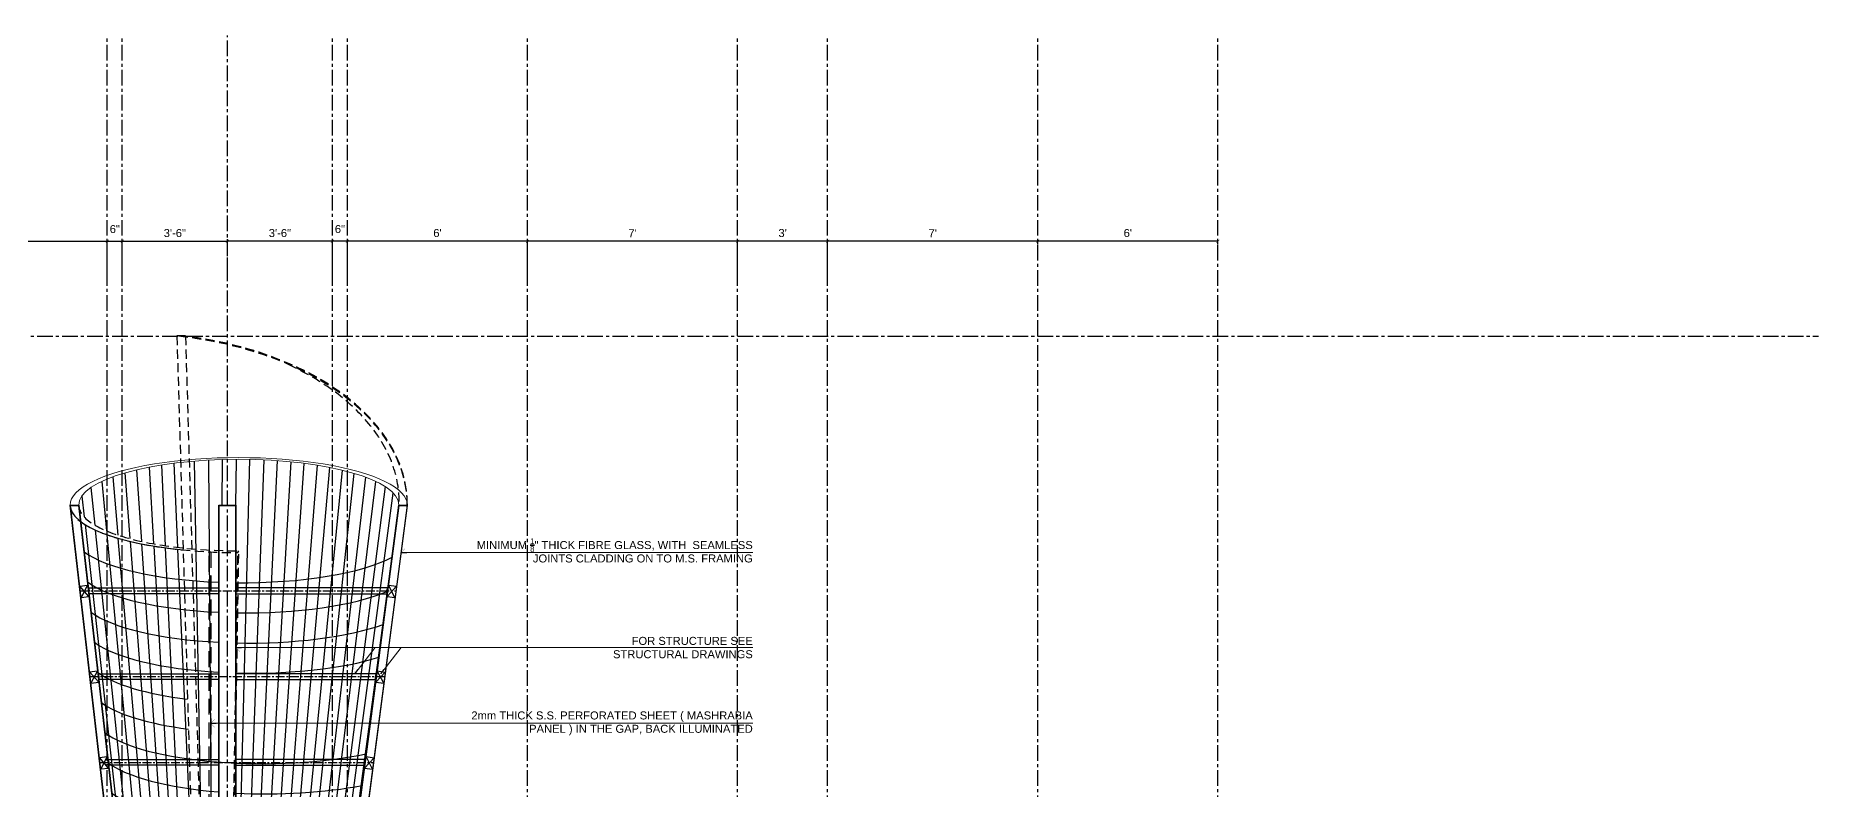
# Model space of a CAD drawing. Header units: inches. Extents: x 50027 to 54188, y -4291 to 1318.
# Drawn here: x 51733 to 52446, y 142 to 443 of the extents above; entities that cross this region are included whole.
import ezdxf

# ---------------------------------------------------------------- set-up
doc = ezdxf.new("R2010")
doc.units = ezdxf.units.IN
doc.linetypes.add('CENTER', pattern=[2, 1.25, -0.25, 0.25, -0.25])
doc.linetypes.add('HIDDEN', pattern=[9.525, 6.35, -3.175])
for name, color, linetype, lineweight in [('05--TEXT-3', 3, 'Continuous', 35), ('06--LINE-1', 9, 'Continuous', 18), ('07--DIM-2', 2, 'Continuous', 25), ('G--STELWRK-2', 2, 'Continuous', 25)]:
    doc.layers.add(name, color=color, linetype=linetype, lineweight=lineweight)
doc.layers.add('06--LINE-1 HID', color=2, linetype='HIDDEN')
doc.layers.add('ROAD CL', color=251, linetype='CENTER')
doc.styles.add('3-16', font='arial.ttf')
doc.styles.add('TIME NEW', font='times.ttf')
doc.dimstyles.new('3-8 LEADER', dxfattribs={"dimscale": 0.4, "dimtxt": 8, "dimasz": 4, "dimexe": 6, "dimexo": 6, "dimgap": 0, "dimtad": 0, "dimdec": 0, "dimzin": 12, "dimdsep": 46, "dimlunit": 4, "dimtxsty": 'TIME NEW', "dimblk": 'DIM AERO', "dimcen": 0, "dimdle": 20, "dimclrd": 1, "dimclre": 9, "dimclrt": 2, "dimadec": 0, "dimazin": 0, "dimtfac": 1, "dimtdec": 0, "dimtofl": 0, "dimtmove": 1, "dimatfit": 3, "dimldrblk": 'DIM AERO', "dimfxl": 1, "dimtvp": 0.75, "dimtolj": 1, "dimtzin": 12, "dimlwd": 18, "dimlwe": 18, "dimarcsym": 1})
doc.dimstyles.new('Copy of 3-8', dxfattribs={"dimscale": 0.4, "dimtxt": 8, "dimasz": 3, "dimexe": 2, "dimexo": 2, "dimgap": 4, "dimtad": 1, "dimdec": 4, "dimzin": 0, "dimdsep": 46, "dimlunit": 4, "dimtxsty": '3-16', "dimblk": 'ARCHTICK', "dimcen": 12, "dimclrd": 1, "dimclre": 252, "dimclrt": 2, "dimadec": 3, "dimazin": 0, "dimtfac": 1, "dimtdec": 4, "dimtofl": 0, "dimtmove": 2, "dimatfit": 3, "dimldrblk": 'AERO', "dimfxl": 0.18, "dimtolj": 1, "dimtzin": 0, "dimarcsym": 1})

# ---------------------------------------------------------------- blocks, each defined once
blk = doc.blocks.new('DEGREE MONO sec')
at = {"color": 251}
for p, q in [((-13.3, 511.4), (-9.6, 0)), ((-3.7, 480), (-3.5, 511.8)), ((6.2, 512), (5.7, 480)), ((6, 134.5), (15.8, 511.9)), ((25.4, 511.6), (6.5, 0)), ((-76.5, 459), (-80, 499.8)), ((-71.8, 502.5), (-68.2, 456.6)), ((-59.9, 454.6), (-63.3, 504.7)), ((-54.7, 506.5), (-51.6, 452.9)), ((-43.2, 451.5), (-45.9, 508.1)), ((-37.5, 509.3), (-34.8, 450.4)), ((-13.6, 0), (-23, 510.8)), ((10.6, 0), (35, 511.1)), ((44.4, 510.3), (14.6, 0)), ((18.6, 0), (53.7, 509.2)), ((62.9, 507.9), (22.7, 0)), ((26.7, 0), (71.8, 506.3)), ((80.4, 504.4), (30.7, 0)), ((34.8, 0), (88.8, 502.2)), ((96.6, 499.6), (38.8, 0)), ((-92.5, 465.9), (-95.3, 492.4)), ((-87.9, 496.5), (-84.6, 462)), ((42.8, 0), (103.9, 496.5)), ((110.4, 492.9), (46.9, 0)), ((50.9, 0), (116, 488.4)), ((-101.8, 486.2), (-100.2, 471.8)), ((119.9, 480.1), (54.9, 0))]:
    blk.add_line(p, q, dxfattribs=at)
at = {"color": 250}
for p, q in [((-99.6, 466.4), (-47.6, 0)), ((-44, 0), (-92.2, 462.4)), ((-84.3, 459.3), (-40.3, 0)), ((-36.6, 0), (-76.3, 456.7)), ((-68.1, 454.6), (-33, 0)), ((-29.3, 0), (-59.8, 452.8)), ((-51.5, 451.3), (-25.7, 0)), ((-22, 0), (-43.2, 450.1)), ((-34.8, 449), (-23.5, 198.1))]:
    blk.add_line(p, q, dxfattribs=at)
blk.add_ellipse((8, 494.2), major_axis=(118, 0), ratio=0.281619, start_param=8.206673, end_param=8.210467)
for centre, start_param, end_param in [((8, 480), 9.452686, 10.659523), ((10.4, 458.9), 9.778936, 10.8562), ((10.4, 458.9), 10.958373, 12.089036), ((12.8, 437.8), 9.778936, 10.835464), ((12.8, 437.8), 10.937846, 11.99521), ((15.2, 416.7), 9.778936, 10.814659), ((15.2, 416.7), 10.917295, 11.914386), ((17.6, 395.6), 9.778936, 10.793775), ((20.1, 374.5), 9.778936, 10.577384), ((17.6, 395.6), 10.896711, 11.841922), ((22.5, 353.4), 9.778936, 10.560603), ((24.9, 332.3), 9.778936, 11.654529), ((27.3, 311.2), 9.778936, 10.709233), ((29.7, 290.1), 9.778936, 10.687791), ((27.3, 311.2), 10.813862, 11.598581), ((32.2, 269), 9.778936, 11.493021), ((29.7, 290.1), 10.792975, 11.544875), ((32.2, 269), 10.771997, 11.493021), ((34.6, 247.9), 9.778936, 10.644451), ((37, 226.8), 9.778936, 10.622526), ((34.6, 247.9), 10.750919, 11.442714), ((39.4, 205.7), 9.778936, 10.600411), ((37, 226.8), 10.729729, 11.393705), ((41.8, 184.6), 9.778936, 10.578091), ((39.4, 205.7), 10.708416, 11.345788), ((44.2, 163.5), 9.778936, 10.555547), ((41.8, 184.6), 10.686968, 11.29879), ((46.7, 142.4), 9.778936, 10.532761), ((44.2, 163.5), 10.665372, 11.252562), ((49.1, 121.3), 9.778936, 10.509713), ((46.7, 142.4), 10.643616, 11.206973), ((51.5, 100.2), 9.778936, 10.486381), ((49.1, 121.3), 10.621684, 11.161905), ((53.9, 79.1), 9.778936, 10.462741), ((51.5, 100.2), 10.599562, 11.117252), ((56.3, 58.1), 9.778936, 10.438766), ((53.9, 79.1), 10.577233, 11.072916), ((58.8, 37), 9.778936, 10.414428), ((56.3, 58.1), 10.55468, 11.028804), ((61.2, 15.9), 9.778936, 9.922339), ((58.8, 37), 10.531884, 10.984829)]:
    blk.add_ellipse(centre, major_axis=(118, 0), ratio=0.281619, start_param=start_param, end_param=end_param, dxfattribs=at)
at = {"layer": '06--LINE-1'}
for major_axis, ratio, start_param, end_param in [((118, 0), 0.281619, 6.283185, 9.424778), ((-112, 0), 0.285892, 3.141593, 6.283185)]:
    blk.add_ellipse((8, 480), major_axis=major_axis, ratio=ratio, start_param=start_param, end_param=end_param, dxfattribs=at)
at = {"layer": '06--LINE-1 HID'}
for p, q in [((-35.3, 598.3), (-17.7, 0)), ((-29.3, 598.3), (-35.3, 598.3)), ((-29.3, 598.3), (-11.7, 0)), ((0, 0), (7.4, 446.8)), ((0.6, 1.2), (8, 448)), ((7.4, 446.8), (8, 448))]:
    blk.add_line(p, q, dxfattribs=at)
for centre, major_axis, ratio, start_param, end_param in [((-68.3, 480), (194.2, 0), 0.617863, 6.283185, 7.68355), ((-68.3, 480.7), (194.2, 0), 0.617863, 6.283185, 7.652004), ((-74, 482.4), (194.2, 0), 0.617863, 6.283185, 7.226681), ((8, 480), (118, 0), 0.281619, 9.489322, 10.990899), ((8, 480), (-112, 0), 0.285892, 0, 1.570796)]:
    blk.add_ellipse(centre, major_axis=major_axis, ratio=ratio, start_param=start_param, end_param=end_param, dxfattribs=at)
at = {"layer": 'G--STELWRK-2', "color": 3}
for points in [[(-55, 0), (-110, 480), (-104, 480), (-49, 0)], [(-54.8, 0.2), (-109.8, 479.8), (-104.2, 479.8), (-49.2, 0.2)], [(-6, 480), (6, 480), (6, 0), (-6, 0)], [(-5.8, 479.8), (5.8, 479.8), (5.8, 0.2), (-5.8, 0.2)], [(57, 0), (119.9, 480), (125.9, 480), (63, 0)], [(57.2, 0.2), (120.1, 479.8), (125.7, 479.8), (62.8, 0.2)], [(-103.3, 423.3), (-97.8, 424), (-102.4, 415.4), (-96.9, 416)], [(112.8, 424), (118.3, 423.2), (111.7, 416), (117.2, 415.3)], [(-96.4, 363.3), (-90.9, 364), (-95.5, 355.4), (-90, 356)], [(104.9, 364), (110.4, 363.2), (103.9, 356), (109.4, 355.3)], [(-89.5, 303.3), (-84, 304), (-88.6, 295.4), (-83.1, 296)], [(97.1, 304), (102.6, 303.2), (96, 296), (101.5, 295.3)], [(-82.7, 243.3), (-77.1, 244), (-81.7, 235.4), (-76.2, 236)], [(89.2, 244), (94.7, 243.2), (88.1, 236), (93.6, 235.3)], [(-75.8, 183.3), (-70.3, 184), (-74.9, 175.4), (-69.3, 176)], [(81.3, 184), (86.8, 183.2), (80.3, 176), (85.8, 175.3)], [(-68.9, 123.3), (-63.4, 124), (-68, 115.4), (-62.5, 116)], [(73.5, 124), (79, 123.2), (72.4, 116), (77.9, 115.3)], [(-62, 63.3), (-56.5, 64), (-61.1, 55.4), (-55.6, 56)], [(65.6, 64), (71.1, 63.2), (64.5, 56), (70, 55.3)]]:
    blk.add_lwpolyline(points, close=True, dxfattribs=at)
at = {"layer": 'G--STELWRK-2'}
for points in [[(-97.3, 422), (-6, 422), (-6, 418), (-96.9, 418, 0.270035)], [(112.3, 422), (6, 422), (6, 418), (111.8, 418, -0.269498)], [(-90.5, 362), (-6, 362), (-6, 358), (-90, 358, 0.270035)], [(-90.5, 362), (-6, 362), (-6, 358), (-90, 358, 0.270035)], [(104.5, 362), (6, 362), (6, 358), (103.9, 358, -0.269498)], [(-83.6, 302), (-6, 302), (-6, 298), (-83.1, 298, 0.270035)], [(96.6, 302), (6, 302), (6, 298), (96.1, 298, -0.269498)], [(-76.7, 242), (-6, 242), (-6, 238), (-76.2, 238, 0.270035)], [(88.7, 242), (6, 242), (6, 238), (88.2, 238, -0.269498)], [(-69.8, 182), (-6, 182), (-6, 178), (-69.4, 178, 0.270035)], [(80.9, 182), (6, 182), (6, 178), (80.3, 178, -0.269498)], [(-63, 122), (-6, 122), (-6, 118), (-62.5, 118, 0.270035)], [(73, 122), (6, 122), (6, 118), (72.5, 118, -0.269498)], [(-56.1, 62), (-6, 62), (-6, 58), (-55.6, 58, 0.270035)], [(65.1, 62), (6, 62), (6, 58), (64.6, 58, -0.269498)]]:
    blk.add_lwpolyline(points, format="xyb", close=True, dxfattribs=at)
at = {"layer": 'ROAD CL', "color": 1, "ltscale": 5}
for p, q in [((-103.1, 420), (118.1, 420)), ((-96.2, 360), (110.2, 360)), ((-89.4, 300), (102.3, 300)), ((-82.5, 240), (94.5, 240)), ((-75.6, 180), (86.6, 180)), ((-68.7, 120), (78.7, 120)), ((-61.8, 60), (70.9, 60))]:
    blk.add_line(p, q, dxfattribs=at)
blk = doc.blocks.new('_ArchTick')
at = {"color": 0, "const_width": 0.15}
blk.add_lwpolyline([(-0.5, -0.5), (0.5, 0.5)], dxfattribs=at)
blk = doc.blocks.new('*D42')
at = {"layer": '07--DIM-2', "color": 252, "linetype": 'HIDDEN', "lineweight": -2, "transparency": 16777216}
for p, q in [((51689.55, 348.15), (51689.55, 361.81)), ((51761.55, 348.15), (51761.55, 361.81))]:
    blk.add_line(p, q, dxfattribs=at)
at = {"layer": '07--DIM-2', "color": 1, "lineweight": -2, "transparency": 16777216}
blk.add_line((51689.55, 361.01), (51761.55, 361.01), dxfattribs=at)
at = {"layer": 'Defpoints', "color": 0, "transparency": 16777216}
for p in [(51761.55, 361.01), (51689.55, 347.35), (51761.55, 347.35)]:
    blk.add_point(p, dxfattribs=at)
at = {"layer": '07--DIM-2', "color": 1, "lineweight": -2, "transparency": 16777216, "xscale": 1.2, "yscale": 1.2, "zscale": 1.2, "rotation": 180}
blk.add_blockref('_ArchTick', (51689.55, 361.01), dxfattribs=at)
at = {"layer": '07--DIM-2', "color": 1, "lineweight": -2, "transparency": 16777216, "xscale": 1.2, "yscale": 1.2, "zscale": 1.2}
blk.add_blockref('_ArchTick', (51761.55, 361.01), dxfattribs=at)
at = {"layer": '07--DIM-2', "color": 2, "transparency": 16777216, "insert": (51725.55, 364.25), "char_height": 3.2, "attachment_point": 5, "style": '3-16'}
blk.add_mtext("\\A1;6'", dxfattribs=at)
blk = doc.blocks.new('AERO')
blk.add_line((0, 0), (-1, 0))
blk.add_lwpolyline([(-0.71, 0.71), (0, 0), (-0.71, -0.71)])
blk = doc.blocks.new('*D43')
at = {"layer": '07--DIM-2', "color": 252, "linetype": 'HIDDEN', "lineweight": -2, "transparency": 16777216}
for p, q in [((51761.55, 348.15), (51761.55, 361.81)), ((51767.55, 348.15), (51767.55, 361.81))]:
    blk.add_line(p, q, dxfattribs=at)
at = {"layer": '07--DIM-2', "color": 1, "lineweight": -2, "transparency": 16777216}
blk.add_line((51761.55, 361.01), (51767.55, 361.01), dxfattribs=at)
at = {"layer": 'Defpoints', "color": 0, "transparency": 16777216}
for p in [(51767.55, 361.01), (51761.55, 347.35), (51767.55, 347.35)]:
    blk.add_point(p, dxfattribs=at)
at = {"layer": '07--DIM-2', "color": 1, "lineweight": -2, "transparency": 16777216, "xscale": 1.2, "yscale": 1.2, "zscale": 1.2, "rotation": 180}
blk.add_blockref('_ArchTick', (51761.55, 361.01), dxfattribs=at)
at = {"layer": '07--DIM-2', "color": 1, "lineweight": -2, "transparency": 16777216, "xscale": 1.2, "yscale": 1.2, "zscale": 1.2}
blk.add_blockref('_ArchTick', (51767.55, 361.01), dxfattribs=at)
at = {"layer": '07--DIM-2', "color": 2, "transparency": 16777216, "insert": (51764.55, 365.85), "char_height": 3.2, "attachment_point": 5, "style": '3-16'}
blk.add_mtext('\\A1;6"', dxfattribs=at)
blk = doc.blocks.new('*D44')
at = {"layer": '07--DIM-2', "color": 252, "linetype": 'HIDDEN', "lineweight": -2, "transparency": 16777216}
for p, q in [((51767.55, 348.15), (51767.55, 361.81)), ((51809.55, 348.15), (51809.55, 361.81))]:
    blk.add_line(p, q, dxfattribs=at)
at = {"layer": '07--DIM-2', "color": 1, "lineweight": -2, "transparency": 16777216}
blk.add_line((51767.55, 361.01), (51809.55, 361.01), dxfattribs=at)
at = {"layer": 'Defpoints', "color": 0, "transparency": 16777216}
for p in [(51809.55, 361.01), (51767.55, 347.35), (51809.55, 347.35)]:
    blk.add_point(p, dxfattribs=at)
at = {"layer": '07--DIM-2', "color": 1, "lineweight": -2, "transparency": 16777216, "xscale": 1.2, "yscale": 1.2, "zscale": 1.2, "rotation": 180}
blk.add_blockref('_ArchTick', (51767.55, 361.01), dxfattribs=at)
at = {"layer": '07--DIM-2', "color": 1, "lineweight": -2, "transparency": 16777216, "xscale": 1.2, "yscale": 1.2, "zscale": 1.2}
blk.add_blockref('_ArchTick', (51809.55, 361.01), dxfattribs=at)
at = {"layer": '07--DIM-2', "color": 2, "transparency": 16777216, "insert": (51788.55, 364.25), "char_height": 3.2, "attachment_point": 5, "style": '3-16'}
blk.add_mtext('\\A1;3\'-6"', dxfattribs=at)
blk = doc.blocks.new('*D47')
at = {"layer": '07--DIM-2', "color": 252, "linetype": 'HIDDEN', "lineweight": -2, "transparency": 16777216}
for p, q in [((52133.55, 359.65), (52133.55, 361.81)), ((52205.55, 359.65), (52205.55, 361.81))]:
    blk.add_line(p, q, dxfattribs=at)
at = {"layer": '07--DIM-2', "color": 1, "lineweight": -2, "transparency": 16777216}
blk.add_line((52205.55, 361.01), (52133.55, 361.01), dxfattribs=at)
at = {"layer": 'Defpoints', "color": 0, "transparency": 16777216}
for p in [(52133.55, 361.01), (52133.55, 358.85), (52205.55, 358.85)]:
    blk.add_point(p, dxfattribs=at)
at = {"layer": '07--DIM-2', "color": 1, "lineweight": -2, "transparency": 16777216, "xscale": 1.2, "yscale": 1.2, "zscale": 1.2, "rotation": 180}
blk.add_blockref('_ArchTick', (52133.55, 361.01), dxfattribs=at)
at = {"layer": '07--DIM-2', "color": 1, "lineweight": -2, "transparency": 16777216, "xscale": 1.2, "yscale": 1.2, "zscale": 1.2}
blk.add_blockref('_ArchTick', (52205.55, 361.01), dxfattribs=at)
at = {"layer": '07--DIM-2', "color": 2, "transparency": 16777216, "insert": (52169.55, 364.25), "char_height": 3.2, "attachment_point": 5, "style": '3-16'}
blk.add_mtext("\\A1;6'", dxfattribs=at)
blk = doc.blocks.new('*D48')
at = {"layer": '07--DIM-2', "color": 252, "linetype": 'HIDDEN', "lineweight": -2, "transparency": 16777216}
for p, q in [((52049.55, 348.15), (52049.55, 361.81)), ((52133.55, 359.65), (52133.55, 361.81))]:
    blk.add_line(p, q, dxfattribs=at)
at = {"layer": '07--DIM-2', "color": 1, "lineweight": -2, "transparency": 16777216}
blk.add_line((52133.55, 361.01), (52049.55, 361.01), dxfattribs=at)
at = {"layer": 'Defpoints', "color": 0, "transparency": 16777216}
for p in [(52049.55, 361.01), (52133.55, 358.85), (52049.55, 347.35)]:
    blk.add_point(p, dxfattribs=at)
at = {"layer": '07--DIM-2', "color": 1, "lineweight": -2, "transparency": 16777216, "xscale": 1.2, "yscale": 1.2, "zscale": 1.2, "rotation": 180}
blk.add_blockref('_ArchTick', (52049.55, 361.01), dxfattribs=at)
at = {"layer": '07--DIM-2', "color": 1, "lineweight": -2, "transparency": 16777216, "xscale": 1.2, "yscale": 1.2, "zscale": 1.2}
blk.add_blockref('_ArchTick', (52133.55, 361.01), dxfattribs=at)
at = {"layer": '07--DIM-2', "color": 2, "transparency": 16777216, "insert": (52091.55, 364.21), "char_height": 3.2, "attachment_point": 5, "style": '3-16'}
blk.add_mtext("\\A1;7'", dxfattribs=at)
blk = doc.blocks.new('*D49')
at = {"layer": '07--DIM-2', "color": 252, "linetype": 'HIDDEN', "lineweight": -2, "transparency": 16777216}
for p, q in [((52013.55, 348.15), (52013.55, 361.81)), ((52049.55, 348.15), (52049.55, 361.81))]:
    blk.add_line(p, q, dxfattribs=at)
at = {"layer": '07--DIM-2', "color": 1, "lineweight": -2, "transparency": 16777216}
blk.add_line((52049.55, 361.01), (52013.55, 361.01), dxfattribs=at)
at = {"layer": 'Defpoints', "color": 0, "transparency": 16777216}
for p in [(52013.55, 361.01), (52013.55, 347.35), (52049.55, 347.35)]:
    blk.add_point(p, dxfattribs=at)
at = {"layer": '07--DIM-2', "color": 1, "lineweight": -2, "transparency": 16777216, "xscale": 1.2, "yscale": 1.2, "zscale": 1.2, "rotation": 180}
blk.add_blockref('_ArchTick', (52013.55, 361.01), dxfattribs=at)
at = {"layer": '07--DIM-2', "color": 1, "lineweight": -2, "transparency": 16777216, "xscale": 1.2, "yscale": 1.2, "zscale": 1.2}
blk.add_blockref('_ArchTick', (52049.55, 361.01), dxfattribs=at)
at = {"layer": '07--DIM-2', "color": 2, "transparency": 16777216, "insert": (52031.55, 364.25), "char_height": 3.2, "attachment_point": 5, "style": '3-16'}
blk.add_mtext("\\A1;3'", dxfattribs=at)
blk = doc.blocks.new('*D50')
at = {"layer": '07--DIM-2', "color": 252, "linetype": 'HIDDEN', "lineweight": -2, "transparency": 16777216}
for p, q in [((51929.55, 348.15), (51929.55, 361.81)), ((52013.55, 348.15), (52013.55, 361.81))]:
    blk.add_line(p, q, dxfattribs=at)
at = {"layer": '07--DIM-2', "color": 1, "lineweight": -2, "transparency": 16777216}
blk.add_line((52013.55, 361.01), (51929.55, 361.01), dxfattribs=at)
at = {"layer": 'Defpoints', "color": 0, "transparency": 16777216}
for p in [(51929.55, 361.01), (51929.55, 347.35), (52013.55, 347.35)]:
    blk.add_point(p, dxfattribs=at)
at = {"layer": '07--DIM-2', "color": 1, "lineweight": -2, "transparency": 16777216, "xscale": 1.2, "yscale": 1.2, "zscale": 1.2, "rotation": 180}
blk.add_blockref('_ArchTick', (51929.55, 361.01), dxfattribs=at)
at = {"layer": '07--DIM-2', "color": 1, "lineweight": -2, "transparency": 16777216, "xscale": 1.2, "yscale": 1.2, "zscale": 1.2}
blk.add_blockref('_ArchTick', (52013.55, 361.01), dxfattribs=at)
at = {"layer": '07--DIM-2', "color": 2, "transparency": 16777216, "insert": (51971.55, 364.21), "char_height": 3.2, "attachment_point": 5, "style": '3-16'}
blk.add_mtext("\\A1;7'", dxfattribs=at)
blk = doc.blocks.new('*D51')
at = {"layer": '07--DIM-2', "color": 252, "linetype": 'HIDDEN', "lineweight": -2, "transparency": 16777216}
for p, q in [((51857.55, 348.15), (51857.55, 361.81)), ((51929.55, 348.15), (51929.55, 361.81))]:
    blk.add_line(p, q, dxfattribs=at)
at = {"layer": '07--DIM-2', "color": 1, "lineweight": -2, "transparency": 16777216}
blk.add_line((51929.55, 361.01), (51857.55, 361.01), dxfattribs=at)
at = {"layer": 'Defpoints', "color": 0, "transparency": 16777216}
for p in [(51857.55, 361.01), (51857.55, 347.35), (51929.55, 347.35)]:
    blk.add_point(p, dxfattribs=at)
at = {"layer": '07--DIM-2', "color": 1, "lineweight": -2, "transparency": 16777216, "xscale": 1.2, "yscale": 1.2, "zscale": 1.2, "rotation": 180}
blk.add_blockref('_ArchTick', (51857.55, 361.01), dxfattribs=at)
at = {"layer": '07--DIM-2', "color": 1, "lineweight": -2, "transparency": 16777216, "xscale": 1.2, "yscale": 1.2, "zscale": 1.2}
blk.add_blockref('_ArchTick', (51929.55, 361.01), dxfattribs=at)
at = {"layer": '07--DIM-2', "color": 2, "transparency": 16777216, "insert": (51893.55, 364.25), "char_height": 3.2, "attachment_point": 5, "style": '3-16'}
blk.add_mtext("\\A1;6'", dxfattribs=at)
blk = doc.blocks.new('*D45')
at = {"layer": '07--DIM-2', "color": 252, "linetype": 'HIDDEN', "lineweight": -2, "transparency": 16777216}
for p, q in [((51851.55, 348.15), (51851.55, 361.81)), ((51857.55, 348.15), (51857.55, 361.81))]:
    blk.add_line(p, q, dxfattribs=at)
at = {"layer": '07--DIM-2', "color": 1, "lineweight": -2, "transparency": 16777216}
blk.add_line((51857.55, 361.01), (51851.55, 361.01), dxfattribs=at)
at = {"layer": 'Defpoints', "color": 0, "transparency": 16777216}
for p in [(51851.55, 361.01), (51851.55, 347.35), (51857.55, 347.35)]:
    blk.add_point(p, dxfattribs=at)
at = {"layer": '07--DIM-2', "color": 1, "lineweight": -2, "transparency": 16777216, "xscale": 1.2, "yscale": 1.2, "zscale": 1.2, "rotation": 180}
blk.add_blockref('_ArchTick', (51851.55, 361.01), dxfattribs=at)
at = {"layer": '07--DIM-2', "color": 1, "lineweight": -2, "transparency": 16777216, "xscale": 1.2, "yscale": 1.2, "zscale": 1.2}
blk.add_blockref('_ArchTick', (51857.55, 361.01), dxfattribs=at)
at = {"layer": '07--DIM-2', "color": 2, "transparency": 16777216, "insert": (51854.55, 365.85), "char_height": 3.2, "attachment_point": 5, "style": '3-16'}
blk.add_mtext('\\A1;6"', dxfattribs=at)
blk = doc.blocks.new('*D46')
at = {"layer": '07--DIM-2', "color": 252, "linetype": 'HIDDEN', "lineweight": -2, "transparency": 16777216}
for p, q in [((51809.55, 348.15), (51809.55, 361.81)), ((51851.55, 348.15), (51851.55, 361.81))]:
    blk.add_line(p, q, dxfattribs=at)
at = {"layer": '07--DIM-2', "color": 1, "lineweight": -2, "transparency": 16777216}
blk.add_line((51851.55, 361.01), (51809.55, 361.01), dxfattribs=at)
at = {"layer": 'Defpoints', "color": 0, "transparency": 16777216}
for p in [(51809.55, 361.01), (51809.55, 347.35), (51851.55, 347.35)]:
    blk.add_point(p, dxfattribs=at)
at = {"layer": '07--DIM-2', "color": 1, "lineweight": -2, "transparency": 16777216, "xscale": 1.2, "yscale": 1.2, "zscale": 1.2, "rotation": 180}
blk.add_blockref('_ArchTick', (51809.55, 361.01), dxfattribs=at)
at = {"layer": '07--DIM-2', "color": 1, "lineweight": -2, "transparency": 16777216, "xscale": 1.2, "yscale": 1.2, "zscale": 1.2}
blk.add_blockref('_ArchTick', (51851.55, 361.01), dxfattribs=at)
at = {"layer": '07--DIM-2', "color": 2, "transparency": 16777216, "insert": (51830.55, 364.25), "char_height": 3.2, "attachment_point": 5, "style": '3-16'}
blk.add_mtext('\\A1;3\'-6"', dxfattribs=at)
blk = doc.blocks.new('DIM AERO')
at = {"color": 2}
blk.add_line((0, 0), (-1.41, 0), dxfattribs=at)
at = {"color": 2, "const_width": 0.01}
blk.add_lwpolyline([(-1, -1), (0, 0), (-1, 1)], dxfattribs=at)

msp = doc.modelspace()

# ---------------------------------------------------------------- linework, layer by layer
at = {"layer": '06--LINE-1 HID', "color": 5}
msp.add_lwpolyline([(51802.23988, 236.82553), (51802.88005, 236.82553), (51802.88005, -18.77439), (51802.23988, -18.77439)], close=True, dxfattribs=at)
at = {"layer": 'ROAD CL', "ltscale": 5}
for p, q in [((51761.55147, -186.77439), (51761.55147, 443.1787)), ((51767.55147, -186.77439), (51767.55147, 443.1787)), ((51851.55147, -186.77439), (51851.55147, 443.1787)), ((51857.55147, -186.77439), (51857.55147, 443.1787)), ((51929.55147, -186.77439), (51929.55147, 443.1787)), ((52013.55147, -186.77439), (52013.55147, 443.1787)), ((52049.55147, -186.77439), (52049.55147, 443.1787)), ((52133.55147, -186.77439), (52133.55147, 443.1787)), ((52205.55147, -186.77439), (52205.55147, 443.1787)), ((51173.46549, 323.08966), (52445.63744, 323.08966))]:
    msp.add_line(p, q, dxfattribs=at)
at = {"layer": 'ROAD CL', "color": 1, "ltscale": 5}
msp.add_line((51809.55147, -364.96641), (51809.55147, 443.1787), dxfattribs=at)

# ---------------------------------------------------------------- block references
at = {"xscale": 0.571429215063718, "yscale": 0.571429215063718, "zscale": 0.571429215063718}
msp.add_blockref('DEGREE MONO sec', (51809.55147, -18.77439), dxfattribs=at)

# ---------------------------------------------------------------- texts
at = {"layer": '05--TEXT-3', "char_height": 3.2, "attachment_point": 6, "style": '3-16'}
for s, insert, width in [('\\A1;MINIMUM {\\H0.7x;\\S1/8;}" THICK FIBRE GLASS, WITH  SEAMLESS JOINTS CLADDING ON TO M.S. FRAMING', (52019.60997, 237.37564), 112.1294323), ('\\A1;FOR STRUCTURE SEE STRUCTURAL DRAWINGS', (52019.60997, 198.52891), 66.4518004), ('\\A1; 2mm THICK S.S. PERFORATED SHEET ( MASHRABIA PANEL ) IN THE GAP, BACK ILLUMINATED', (52019.60997, 168.26498), 115.4345476)]:
    msp.add_mtext(s, dxfattribs=dict(at, insert=insert, width=width))

# ---------------------------------------------------------------- dimensions: what is measured, and where the dimension line sits
at = {"layer": '07--DIM-2'}
for base, p1, p2, picture, middle in [((51761.55147, 361.01224), (51689.55147, 347.34604), (51761.55147, 347.34604), '*D42', (51725.55147, 364.24608)), ((51767.55147, 361.01224), (51761.55147, 347.34604), (51767.55147, 347.34604), '*D43', (51764.55147, 365.84608)), ((51809.55147, 361.01224), (51767.55147, 347.34604), (51809.55147, 347.34604), '*D44', (51788.55147, 364.24717))]:
    dim = msp.add_linear_dim(base=base, p1=p1, p2=p2, dimstyle='Copy of 3-8', dxfattribs=at)
    dim.commit()
    dim.dimension.update_dxf_attribs({"geometry": picture, "text_midpoint": middle})
for base, p1, p2, picture, middle in [((51809.55147, 361.01224), (51851.55147, 347.34604), (51809.55147, 347.34604), '*D46', (51830.55147, 364.24717)), ((51851.55147, 361.01224), (51857.55147, 347.34604), (51851.55147, 347.34604), '*D45', (51854.55147, 365.84608)), ((51857.55147, 361.01224), (51929.55147, 347.34604), (51857.55147, 347.34604), '*D51', (51893.55147, 364.24608)), ((51929.55147, 361.01224), (52013.55147, 347.34604), (51929.55147, 347.34604), '*D50', (51971.55147, 364.21224)), ((52013.55147, 361.01224), (52049.55147, 347.34604), (52013.55147, 347.34604), '*D49', (52031.55147, 364.24717)), ((52049.55147, 361.01224), (52133.55147, 358.85441), (52049.55147, 347.34604), '*D48', (52091.55147, 364.21224)), ((52133.55147, 361.01224), (52205.55147, 358.85441), (52133.55147, 358.85441), '*D47', (52169.55147, 364.24608))]:
    dim = msp.add_linear_dim(base=base, p1=p1, p2=p2, angle=180, dimstyle='Copy of 3-8', dxfattribs=at)
    dim.commit()
    dim.dimension.update_dxf_attribs({"geometry": picture, "text_midpoint": middle})

# ---------------------------------------------------------------- leaders
at = {"layer": '05--TEXT-3'}
for points in [[(51879.0219, 236.53318), (52019.60997, 236.53318)], [(51812.98004, 198.52891), (52019.60997, 198.52891)], [(51860.52099, 188.00477), (51868.6128, 198.52891), (51881.09925, 198.52891)], [(51870.89681, 188.00477), (51878.98862, 198.52891), (51891.47507, 198.52891)], [(51802.88005, 168.26498), (52019.60997, 168.26498)]]:
    msp.add_leader(points, dimstyle='3-8 LEADER', override={"dimgap": 0, "dimtad": 0}, dxfattribs=at)

doc.saveas('drawing.dxf')
